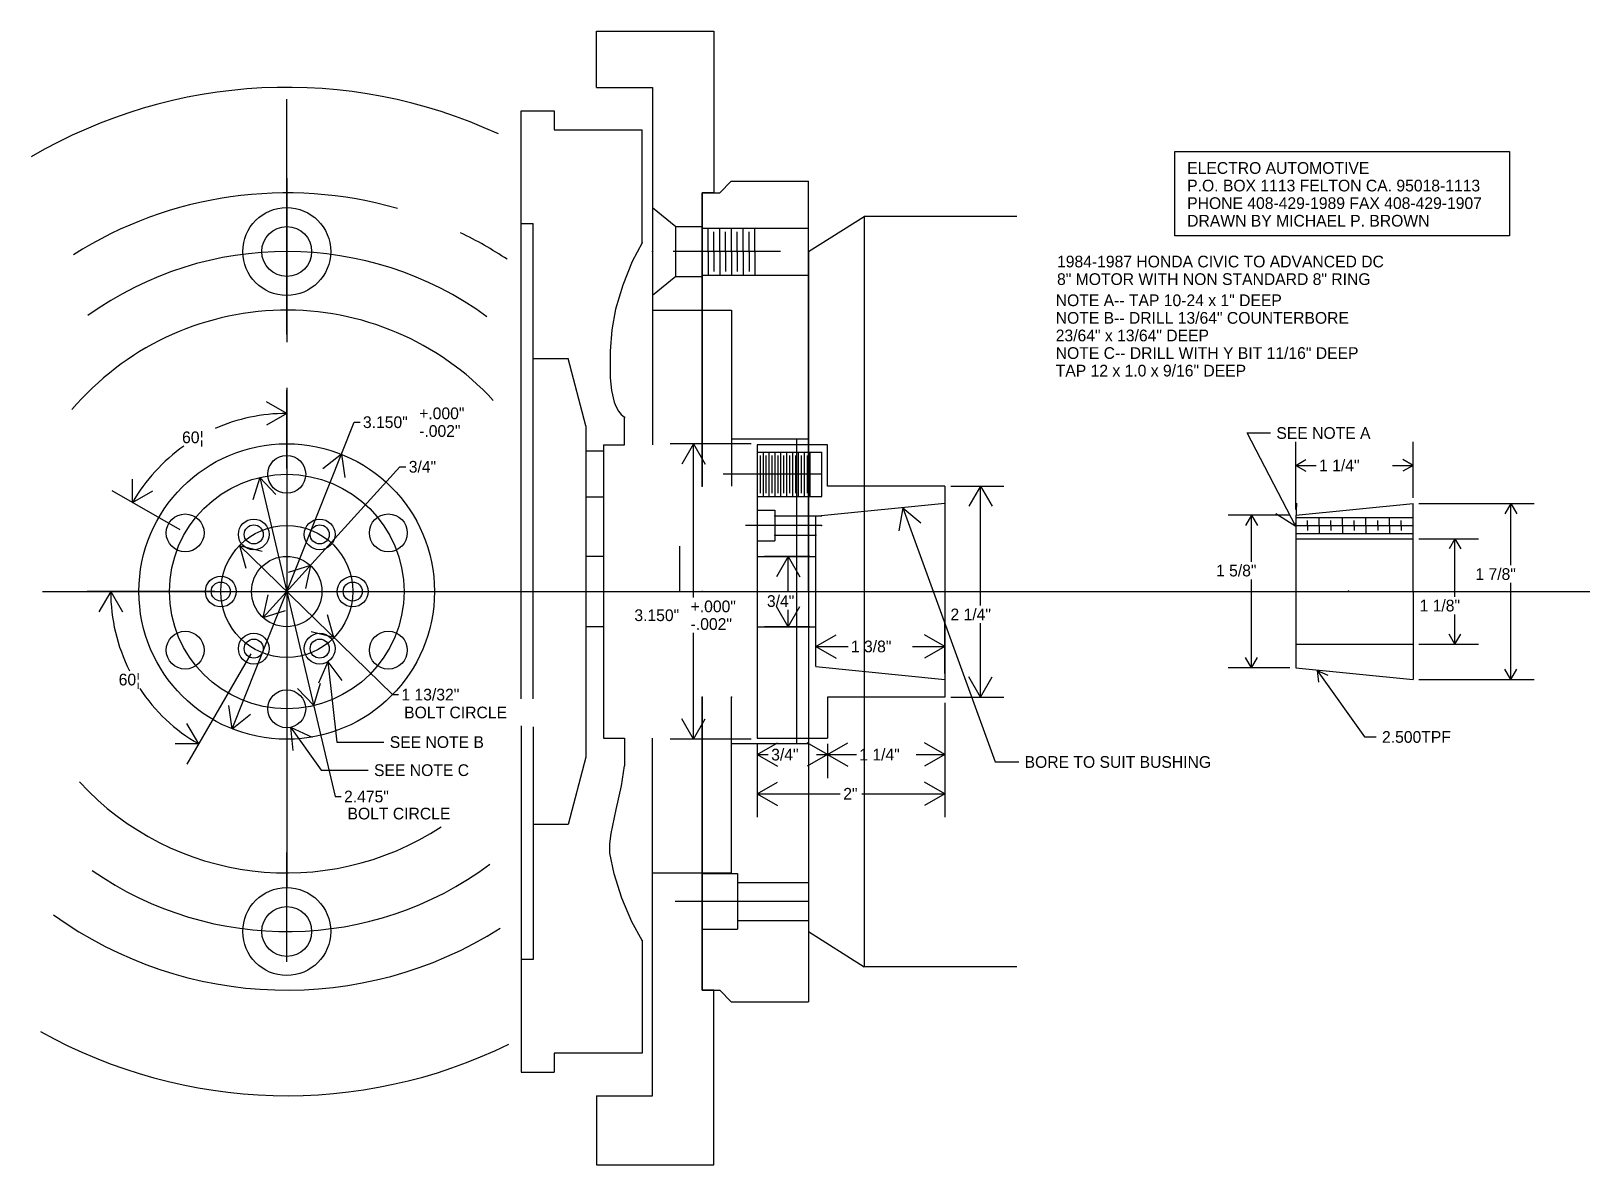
# Model space of a CAD drawing. Extents: x 0.1 to 16.7, y 0.9 to 13.
import ezdxf

# ---------------------------------------------------------------- set-up
doc = ezdxf.new("R2010")
doc.units = 0

msp = doc.modelspace()

# ---------------------------------------------------------------- linework, layer by layer
at = {"layer": 'ADC8', "color": 7, "linetype": 'CONTINUOUS'}
for p, q in [((8.420925, 10.674503), (9.014626, 11.049503)), ((10.639626, 11.049503), (9.014626, 11.049503)), ((9.014626, 11.049503), (9.014626, 3.049504)), ((8.420925, 7.049504), (8.420925, 10.674503)), ((8.420925, 10.674503), (8.420925, 3.424504)), ((8.420691, 8.674604), (8.295691, 8.674604)), ((8.295792, 5.425244), (8.295792, 8.674604)), ((7.050978, 7.049517), (7.050978, 7.533867)), ((8.420792, 5.425244), (8.295792, 5.425244)), ((8.420925, 3.424504), (9.014626, 3.049504)), ((10.639626, 3.049504), (9.014626, 3.049504))]:
    msp.add_line(p, q, dxfattribs=at)
at = {"layer": 'ADC8', "color": 7}
for p in [(8.420691, 8.674604), (7.050978, 7.049517), (7.050978, 7.049517), (7.050978, 7.049517), (8.420925, 7.049504), (8.420925, 7.049504), (8.420925, 7.049504), (8.420925, 7.049504), (8.420925, 7.049504), (9.014626, 7.049504), (8.420792, 5.425244)]:
    msp.add_point(p, dxfattribs=at)
at = {"layer": 'BUSHING', "color": 7, "linetype": 'CONTINUOUS'}
for p, q in [((13.612978, 7.924517), (13.612978, 8.644291)), ((14.862978, 8.049517), (14.862978, 8.644291)), ((13.612978, 8.394291), (13.721231, 8.456791)), ((13.612978, 8.394291), (13.721231, 8.331791)), ((13.612978, 8.394291), (13.831292, 8.394291)), ((14.644664, 8.394291), (14.862978, 8.394291)), ((14.862978, 8.394291), (14.754725, 8.456791)), ((14.862978, 8.394291), (14.754725, 8.331791)), ((13.612978, 7.862017), (14.862978, 7.987017)), ((14.862978, 7.049517), (14.862978, 7.987017)), ((14.925478, 7.987017), (16.155592, 7.987017)), ((15.905592, 7.987017), (15.843092, 7.878764)), ((15.905592, 7.987017), (15.968092, 7.878764)), ((15.905592, 7.330448), (15.905592, 7.987017)), ((13.550478, 7.862017), (12.89188, 7.862017)), ((13.14188, 7.862017), (13.07938, 7.753764)), ((13.14188, 7.862017), (13.20438, 7.753764)), ((13.14188, 7.367919), (13.14188, 7.862017)), ((13.612978, 7.862017), (13.612978, 7.049517)), ((13.612978, 7.838575), (14.862978, 7.838575)), ((13.736837, 7.753544), (13.736837, 7.808244)), ((13.861837, 7.753544), (13.861837, 7.839931)), ((13.986837, 7.753544), (13.986837, 7.808244)), ((14.111837, 7.753544), (14.111837, 7.839931)), ((14.236837, 7.753544), (14.236837, 7.808244)), ((14.361837, 7.753544), (14.361837, 7.839931)), ((14.486837, 7.753544), (14.486837, 7.808244)), ((14.611837, 7.753544), (14.611837, 7.839931)), ((14.736837, 7.753544), (14.736837, 7.808244)), ((13.611837, 7.753544), (14.862978, 7.753544)), ((13.612978, 7.666675), (14.862978, 7.666675)), ((13.736837, 7.753544), (13.736837, 7.698844)), ((13.861837, 7.753544), (13.861837, 7.667158)), ((13.986837, 7.753544), (13.986837, 7.698844)), ((14.111837, 7.753544), (14.111837, 7.667158)), ((14.236837, 7.753544), (14.236837, 7.698844)), ((14.361837, 7.753544), (14.361837, 7.667158)), ((14.486837, 7.753544), (14.486837, 7.698844)), ((14.611837, 7.753544), (14.611837, 7.667158)), ((14.736837, 7.753544), (14.736837, 7.698844)), ((13.612978, 7.612008), (14.862978, 7.612008)), ((14.925478, 7.612008), (15.560534, 7.612008)), ((15.310534, 7.612008), (15.248034, 7.503755)), ((15.310534, 7.612008), (15.373034, 7.503755)), ((15.310534, 6.994254), (15.310534, 7.612008)), ((13.14188, 6.237017), (13.14188, 7.17937)), ((13.612978, 7.049517), (13.612978, 6.237017)), ((13.612978, 7.049517), (14.862978, 7.049517)), ((14.862978, 7.049517), (14.862978, 6.112017)), ((15.905592, 6.112017), (15.905592, 7.142131)), ((15.310534, 6.487025), (15.310534, 6.805937)), ((13.615484, 6.487025), (14.862978, 6.487025)), ((14.925478, 6.487025), (15.560534, 6.487025)), ((15.310534, 6.487025), (15.248034, 6.595278)), ((15.310534, 6.487025), (15.373034, 6.595278)), ((13.14188, 6.237017), (13.07938, 6.34527)), ((13.14188, 6.237017), (13.20438, 6.34527)), ((13.550478, 6.237017), (12.89188, 6.237017)), ((13.612978, 6.237017), (14.862978, 6.112017)), ((13.842726, 6.20903), (13.956288, 6.156793)), ((13.842726, 6.20903), (13.854268, 6.084564)), ((13.842726, 6.20903), (14.345219, 5.499287)), ((15.905592, 6.112017), (15.843092, 6.22027)), ((15.905592, 6.112017), (15.968092, 6.22027)), ((14.925478, 6.112017), (16.155592, 6.112017)), ((14.345219, 5.499287), (14.470219, 5.499287))]:
    msp.add_line(p, q, dxfattribs=at)
at = {"layer": 'BUSHING', "color": 7}
for p in [(13.611837, 7.753544), (13.736837, 7.753544), (13.861837, 7.753544), (13.861837, 7.753544), (13.986837, 7.753544), (13.986837, 7.753544), (14.111837, 7.753544), (14.111837, 7.753544), (14.111837, 7.753544), (14.236837, 7.753544), (14.361837, 7.753544), (14.361837, 7.753544), (14.486837, 7.753544), (14.611837, 7.753544), (14.611837, 7.753544), (14.736837, 7.753544), (14.738298, 7.752625), (14.738298, 7.752625), (14.738306, 7.752625), (14.738306, 7.752625), (13.612978, 7.049517), (13.612978, 7.049517), (13.612978, 7.049517), (14.175468, 7.05297)]:
    msp.add_point(p, dxfattribs=at)
at = {"layer": 'CNTRLINE', "color": 7, "linetype": 'CONTINUOUS'}
for p, q in [((2.859978, 9.790325), (2.859978, 12.298256)), ((2.859978, 9.221182), (2.859978, 3.892173)), ((0.25587, 7.049517), (16.747459, 7.049517))]:
    msp.add_line(p, q, dxfattribs=at)
at = {"layer": 'DIEM', "color": 7, "linetype": 'CONTINUOUS'}
for p, q in [((2.859978, 8.362017), (2.859978, 9.198132)), ((2.859978, 8.948132), (2.643471, 9.073132)), ((2.277837, 5.586049), (3.578316, 8.855377)), ((2.859978, 8.948132), (2.643471, 8.823132)), ((3.578316, 8.855377), (3.640816, 8.855377)), ((13.612978, 7.741679), (13.094466, 8.739721)), ((13.094466, 8.739721), (13.344466, 8.739721)), ((3.442118, 8.512984), (3.245947, 8.358011)), ((3.442118, 8.512984), (3.478243, 8.265608)), ((7.811017, 8.624516), (6.945663, 8.624516)), ((7.195663, 8.624516), (7.070663, 8.40801)), ((7.195663, 8.624516), (7.320663, 8.40801)), ((7.195663, 6.985523), (7.195663, 8.624516)), ((2.608011, 6.77178), (4.066765, 8.379732)), ((4.066765, 8.379732), (4.129265, 8.379732)), ((1.215729, 7.998824), (1.215729, 8.248824)), ((2.572109, 8.265918), (2.500329, 8.026444)), ((2.572109, 8.265918), (2.743609, 8.084018)), ((2.572109, 8.265918), (3.37704, 4.864651)), ((9.936017, 8.174517), (10.502816, 8.174517)), ((10.252816, 8.174517), (10.127816, 7.95801)), ((10.252816, 8.174517), (10.377816, 7.95801)), ((10.252816, 6.899033), (10.252816, 8.174517)), ((1.723319, 7.705767), (0.999223, 8.123824)), ((1.215729, 7.998824), (1.432235, 8.123824)), ((13.612978, 7.741679), (13.624087, 7.991432)), ((9.425853, 7.94225), (9.382349, 7.696065)), ((9.425853, 7.94225), (9.617304, 7.781482)), ((9.425853, 7.94225), (10.411042, 5.232314)), ((13.612978, 7.741679), (13.40224, 7.876176)), ((2.356271, 7.539913), (2.598597, 7.478447)), ((2.356271, 7.539913), (2.424203, 7.29932)), ((2.356271, 7.539913), (3.988465, 5.95085)), ((3.111944, 7.327254), (2.873892, 7.250891)), ((3.111944, 7.327254), (3.05905, 7.082913)), ((8.436017, 7.424517), (7.953005, 7.424517)), ((8.203005, 7.424517), (8.078005, 7.20801)), ((8.203005, 7.424517), (8.328005, 7.20801)), ((8.203005, 7.041848), (8.203005, 7.424517)), ((2.094478, 7.049518), (0.733628, 7.049519)), ((0.983628, 7.049518), (0.858628, 6.833012)), ((0.983628, 7.049518), (1.108628, 6.833012)), ((2.608011, 6.77178), (2.660905, 7.01612)), ((2.608011, 6.77178), (2.846063, 6.848142)), ((8.203005, 6.674517), (8.078005, 6.891023)), ((8.203005, 6.674517), (8.328005, 6.891023)), ((8.203005, 6.674517), (8.203005, 6.854203)), ((3.363684, 6.55912), (3.295753, 6.799714)), ((8.436017, 6.674517), (7.953005, 6.674517)), ((8.498517, 6.312016), (8.498517, 6.714603)), ((9.873517, 6.174517), (9.873517, 6.714603)), ((10.252816, 5.924517), (10.252816, 6.711359)), ((3.363684, 6.55912), (3.121358, 6.620586)), ((7.195663, 5.474517), (7.195663, 6.609268)), ((8.498517, 6.464603), (8.715024, 6.589603)), ((9.873517, 6.464603), (9.657011, 6.589603)), ((2.477227, 6.386575), (1.796801, 5.208046)), ((8.498517, 6.464603), (8.715024, 6.339603)), ((8.498517, 6.464603), (8.841561, 6.464603)), ((9.530473, 6.464603), (9.873517, 6.464603)), ((9.873517, 6.464603), (9.657011, 6.339603)), ((3.298658, 6.301793), (3.198779, 6.072612)), ((3.298658, 6.301793), (3.447195, 6.100704)), ((3.298658, 6.301793), (3.395623, 5.444353)), ((3.147847, 5.833116), (2.976346, 6.015016)), ((3.147847, 5.833116), (3.219626, 6.072589)), ((10.252816, 5.924517), (10.127816, 6.141023)), ((10.252816, 5.924517), (10.377816, 6.141023)), ((2.277837, 5.586049), (2.241712, 5.833426)), ((3.988465, 5.95085), (4.050965, 5.95085)), ((9.873517, 5.862017), (9.873517, 5.060983)), ((9.873517, 5.862017), (9.873517, 4.643483)), ((9.936017, 5.924517), (10.502816, 5.924517)), ((2.277837, 5.586049), (2.474009, 5.741022)), ((7.195663, 5.474517), (7.070663, 5.691023)), ((7.195663, 5.474517), (7.320663, 5.691023)), ((1.921801, 5.424552), (1.796801, 5.641058)), ((2.901783, 5.601891), (3.129303, 5.498283)), ((2.901783, 5.601891), (2.925817, 5.353048)), ((2.901783, 5.601891), (3.227838, 5.145059)), ((1.921801, 5.424552), (1.671801, 5.424552)), ((3.395623, 5.444353), (3.895623, 5.444353)), ((7.811017, 5.474517), (6.945663, 5.474517)), ((7.873517, 5.310983), (8.090024, 5.435983)), ((7.873517, 5.424517), (7.873517, 5.060983)), ((7.873517, 5.424517), (7.873517, 4.643483)), ((8.623517, 5.310983), (8.407011, 5.435983)), ((8.623517, 5.310983), (8.840024, 5.435983)), ((8.623517, 5.424517), (8.623517, 5.060983)), ((8.623517, 5.424517), (8.623517, 5.060983)), ((9.873517, 5.310983), (9.657011, 5.435983)), ((7.873517, 5.310983), (8.090024, 5.185983)), ((7.873517, 5.310983), (7.991789, 5.310983)), ((8.623517, 5.310983), (8.407011, 5.185983)), ((8.505246, 5.310983), (8.623517, 5.310983)), ((8.623517, 5.310983), (8.840024, 5.185983)), ((8.623517, 5.310983), (8.930639, 5.310983)), ((9.566396, 5.310983), (9.873517, 5.310983)), ((9.873517, 5.310983), (9.657011, 5.185983)), ((10.411042, 5.232314), (10.661042, 5.232314)), ((3.227838, 5.145059), (3.727838, 5.145059)), ((7.873517, 4.893483), (8.090024, 5.018483)), ((9.873517, 4.893483), (9.657011, 5.018483)), ((3.37704, 4.864651), (3.43954, 4.864651)), ((7.873517, 4.893483), (8.090024, 4.768483)), ((7.873517, 4.893483), (8.759664, 4.893483)), ((8.98737, 4.893483), (9.873517, 4.893483)), ((9.873517, 4.893483), (9.657011, 4.768483))]:
    msp.add_line(p, q, dxfattribs=at)
for radius, start, end in [(1.898615, 90, 113.720056), (1.898615, 125.261177, 150.000001), (1.87635, 179.999961, 206.738253), (1.87635, 213.3727, 239.999923)]:
    msp.add_arc((2.859978, 7.049517), radius, start, end, dxfattribs=at)
at = {"layer": 'HUB', "color": 7, "linetype": 'CONTINUOUS'}
for p, q in [((12.323823, 11.740211), (15.890275, 11.740211)), ((12.323823, 10.840227), (12.323823, 11.740211)), ((15.890275, 11.740211), (15.890275, 10.840227)), ((15.890275, 10.840227), (12.323823, 10.840227)), ((7.873517, 8.612017), (7.873517, 5.487017)), ((8.623517, 8.612017), (7.873517, 8.612017)), ((7.873517, 8.536016), (8.561017, 8.536016)), ((7.904517, 8.501516), (7.904517, 8.097517)), ((7.936017, 8.536016), (7.936017, 8.063017)), ((7.967267, 8.501516), (7.967267, 8.097517)), ((7.998517, 8.536016), (7.998517, 8.063017)), ((8.030017, 8.501516), (8.030017, 8.097517)), ((8.061017, 8.536016), (8.061017, 8.063017)), ((8.092767, 8.501516), (8.092767, 8.097517)), ((8.123517, 8.536016), (8.123517, 8.063017)), ((8.155517, 8.501516), (8.155517, 8.097517)), ((8.186017, 8.536016), (8.186017, 8.063017)), ((8.218267, 8.501516), (8.218267, 8.097517)), ((8.248517, 8.536016), (8.248517, 8.063017)), ((8.281017, 8.501516), (8.281017, 8.097517)), ((8.311017, 8.536016), (8.311017, 8.063017)), ((8.343766, 8.501516), (8.343766, 8.097517)), ((8.373517, 8.536016), (8.373517, 8.063017)), ((8.406516, 8.501516), (8.406516, 8.097517)), ((8.436017, 8.536016), (8.436017, 8.063017)), ((8.561517, 8.063017), (8.561517, 8.536016)), ((8.623517, 8.174517), (8.623517, 8.612017)), ((8.561517, 8.299517), (7.509428, 8.299517)), ((9.873517, 8.174517), (8.623517, 8.174517)), ((9.873517, 8.174517), (9.873517, 5.924517)), ((7.873517, 8.063017), (8.561517, 8.063017)), ((9.873517, 7.987017), (8.55424, 7.855089)), ((7.873517, 7.916517), (8.061017, 7.916517)), ((8.061017, 7.917539), (8.061017, 7.58954)), ((8.061017, 7.855089), (8.561013, 7.855089)), ((8.498517, 6.249516), (8.498517, 7.855089)), ((8.559873, 7.753539), (7.74887, 7.753539)), ((8.061017, 7.651989), (8.498517, 7.651989)), ((7.873517, 7.588517), (8.061017, 7.588517)), ((7.873517, 7.424517), (8.498517, 7.424517)), ((7.873517, 6.674517), (8.498517, 6.674517)), ((8.498517, 6.249516), (9.873517, 6.112017)), ((9.873517, 5.924517), (8.623517, 5.924517)), ((8.623517, 5.924517), (8.623517, 5.487017)), ((7.873517, 5.487017), (8.623517, 5.487017))]:
    msp.add_line(p, q, dxfattribs=at)
for centre, radius in [((2.859978, 7.049517), 1.575), ((2.859978, 8.299517), 0.202), ((2.859978, 7.049517), 1.25), ((1.777446, 7.674517), 0.202), ((2.508478, 7.658333), 0.163999), ((3.211478, 7.658333), 0.163999), ((3.94251, 7.674517), 0.202), ((2.859978, 7.049517), 0.703), ((2.508478, 7.658333), 0.101551), ((3.211478, 7.658333), 0.101551), ((2.859978, 7.049517), 0.375), ((2.156978, 7.049518), 0.164), ((2.156978, 7.049518), 0.101551), ((3.562978, 7.049517), 0.164), ((3.562978, 7.049517), 0.101551), ((1.777446, 6.424517), 0.202), ((2.508477, 6.440701), 0.164), ((2.508477, 6.440701), 0.101551), ((3.211477, 6.440701), 0.163999), ((3.211477, 6.440701), 0.101551), ((3.94251, 6.424517), 0.202), ((2.859978, 5.799517), 0.202)]:
    msp.add_circle(centre, radius, dxfattribs=at)
at = {"layer": 'HUB', "color": 7}
for p in [(7.873517, 8.299517), (7.873517, 8.299517), (7.873517, 8.299517), (7.904517, 8.299517), (7.936017, 8.299517), (7.967267, 8.299517), (7.998517, 8.299517), (8.061017, 7.855089), (7.873517, 7.752517), (8.061017, 7.753539), (8.061017, 7.651989), (8.498517, 7.651989), (8.559873, 7.753539), (7.873517, 7.049517)]:
    msp.add_point(p, dxfattribs=at)
at = {"layer": 'PARTS', "color": 7, "linetype": 'CONTINUOUS'}
for p, q in [((5.359978, 12.174517), (5.709978, 12.174517)), ((5.359978, 5.904804), (5.359978, 12.174517)), ((5.709978, 12.174517), (5.709978, 11.971517)), ((5.709978, 11.971517), (6.647978, 11.971517)), ((6.647978, 10.768517), (6.647978, 11.971517)), ((5.359978, 10.971517), (5.484978, 10.971517)), ((5.484978, 5.904804), (5.484978, 10.971517)), ((6.646614, 10.76674), (6.542966, 10.569359)), ((6.542966, 10.569359), (6.443606, 10.317517)), ((6.443606, 10.317517), (6.364989, 10.058449)), ((6.364989, 10.058449), (6.323571, 9.839391)), ((6.323571, 9.839391), (6.306864, 9.611444)), ((5.484978, 9.534017), (5.859978, 9.534017)), ((6.047978, 8.815017), (5.859978, 9.534017)), ((6.306864, 9.611444), (6.307073, 9.329555)), ((6.307073, 9.329555), (6.321547, 9.192216)), ((6.321547, 9.192216), (6.349882, 9.069991)), ((6.349882, 9.069991), (6.370251, 9.017526)), ((6.370251, 9.017526), (6.395289, 8.972414)), ((6.395289, 8.972414), (6.409684, 8.952987)), ((6.047978, 8.815017), (6.047978, 5.284017)), ((6.409684, 8.952987), (6.425398, 8.935847)), ((6.425398, 8.935847), (6.442479, 8.92114)), ((6.442479, 8.92114), (6.460978, 8.909017)), ((6.460978, 8.613517), (6.460978, 8.909017)), ((6.460978, 8.909017), (6.461141, 8.908941)), ((6.461141, 8.908941), (6.461315, 8.908891)), ((6.461315, 8.908891), (6.461498, 8.908865)), ((6.461498, 8.908865), (6.461689, 8.908861)), ((6.461689, 8.908861), (6.461889, 8.908879)), ((6.461889, 8.908879), (6.462312, 8.908971)), ((6.462312, 8.908971), (6.462759, 8.909131)), ((6.462759, 8.909131), (6.46371, 8.909604)), ((6.46371, 8.909604), (6.465693, 8.910846)), ((6.465693, 8.910846), (6.466983, 8.911616)), ((6.466983, 8.911616), (6.467566, 8.911886)), ((6.467566, 8.911886), (6.467836, 8.91198)), ((6.467836, 8.91198), (6.46809, 8.912041)), ((6.235978, 8.544517), (6.047978, 8.544517)), ((6.235978, 8.613517), (6.235978, 5.485517)), ((6.235978, 8.613517), (6.460978, 8.613517)), ((6.235978, 8.054517), (6.047978, 8.054517)), ((6.235978, 7.424517), (6.047978, 7.424517)), ((6.235978, 6.674517), (6.047978, 6.674517)), ((5.359978, 5.617022), (5.359978, 1.924517)), ((5.484978, 5.605511), (5.484978, 3.127517)), ((6.235978, 5.485517), (6.460978, 5.485517)), ((6.460978, 5.485517), (6.460978, 5.190016)), ((6.047978, 5.284017), (5.859978, 4.565017)), ((6.429062, 4.978406), (6.460978, 5.190016)), ((6.370589, 4.724844), (6.429062, 4.978406)), ((6.318185, 4.471431), (6.370589, 4.724844)), ((5.859978, 4.565017), (5.484978, 4.565017)), ((6.304455, 4.357937), (6.318185, 4.471431)), ((6.304478, 4.260267), (6.304455, 4.357937)), ((6.347834, 4.039389), (6.304478, 4.260267)), ((6.431356, 3.778814), (6.347834, 4.039389)), ((6.537313, 3.526527), (6.431356, 3.778814)), ((6.647978, 3.330517), (6.537313, 3.526527)), ((6.647978, 3.330517), (6.647978, 2.127517)), ((5.484978, 3.127517), (5.359978, 3.127517)), ((6.647978, 2.127517), (5.709978, 2.127517)), ((5.709978, 2.127517), (5.709978, 1.924517)), ((5.359978, 1.924517), (5.709978, 1.924517))]:
    msp.add_line(p, q, dxfattribs=at)
at = {"layer": 'PARTS', "color": 7}
for p in [(6.647978, 10.768517), (5.359978, 7.049517), (6.647978, 3.330517)]:
    msp.add_point(p, dxfattribs=at)
at = {"layer": 'PLATE', "color": 7, "linetype": 'CONTINUOUS'}
for p, q in [((6.162978, 12.424517), (6.162978, 13.023841)), ((6.162978, 13.023841), (7.412978, 13.023841)), ((7.412978, 13.023841), (7.412978, 11.299517)), ((6.162978, 12.424517), (6.756978, 12.424517)), ((6.756978, 12.424517), (6.756978, 10.049517)), ((2.859978, 11.458184), (2.859978, 9.709386)), ((7.412978, 11.299517), (7.287978, 11.299517)), ((7.287978, 11.299517), (7.287978, 10.049517)), ((6.756978, 11.143017), (6.756978, 10.206017)), ((6.756978, 11.143017), (7.007978, 10.940117)), ((7.007978, 10.408916), (7.007978, 10.940117)), ((7.007978, 10.940117), (7.287978, 10.940117)), ((7.007978, 10.408916), (6.756978, 10.206017)), ((7.007978, 10.408916), (7.287978, 10.408916)), ((6.756978, 10.049517), (7.287978, 10.049517)), ((6.756978, 10.049517), (6.756978, 8.612017)), ((7.287978, 10.049517), (7.287978, 8.174517)), ((7.287978, 4.049517), (7.287978, 5.924517)), ((6.756978, 4.049517), (6.756978, 5.487017)), ((2.859978, 3.102814), (2.859978, 4.26868)), ((6.756978, 1.674517), (6.756978, 4.049517)), ((6.756978, 4.049517), (7.287978, 4.049517)), ((7.287978, 2.799517), (7.287978, 4.049517)), ((7.412978, 2.799517), (7.287978, 2.799517)), ((7.412978, 0.93735), (7.412978, 2.799517)), ((6.162978, 1.674517), (6.756978, 1.674517)), ((6.162978, 1.674517), (6.162978, 0.93735)), ((6.162978, 0.93735), (7.412978, 0.93735))]:
    msp.add_line(p, q, dxfattribs=at)
for centre, radius in [((2.859977, 10.674517), 0.4685), ((2.859977, 10.674517), 0.2656), ((2.859978, 3.424516), 0.468501), ((2.859978, 3.424516), 0.265601)]:
    msp.add_circle(centre, radius, dxfattribs=at)
for centre, radius, start, end in [((2.859978, 7.049519), 5.374998, 65.178948, 120.44555), ((2.859978, 7.049514), 4.250002, 73.864035, 122.324689), ((2.859986, 7.049526), 4.249988, 56.44534, 64.153769), ((2.859978, 7.049514), 3.625003, 53.93266, 125.758316), ((2.859977, 7.049516), 3.000001, 42.791782, 139.730185), ((2.859978, 7.049517), 3.000001, 222.592534, 303.298201), ((2.859977, 7.049516), 3.624999, 235.094509, 306.691897), ((2.859978, 7.049517), 4.25, 234.208583, 302.358131), ((2.859978, 7.049517), 5.374999, 240.782939, 296.123836)]:
    msp.add_arc(centre, radius, start, end, dxfattribs=at)
at = {"layer": 'PLATE', "color": 7}
for p in [(2.859977, 10.674517), (2.859977, 10.674517), (6.756978, 10.674517), (2.859978, 7.049517), (2.859978, 7.049517), (2.859978, 7.049517), (7.287978, 7.049517), (2.859978, 3.424516), (2.859978, 3.424516)]:
    msp.add_point(p, dxfattribs=at)
at = {"layer": 'RING', "color": 7, "linetype": 'CONTINUOUS'}
for p, q in [((7.287978, 11.299517), (7.475478, 11.299517)), ((7.287978, 8.174517), (7.287978, 11.299517)), ((7.595377, 11.424517), (7.475478, 11.299517)), ((7.595377, 11.424517), (8.420925, 11.424517)), ((8.420925, 10.674503), (8.420925, 11.424517)), ((7.286743, 10.922466), (8.420925, 10.922466)), ((7.349657, 10.671824), (7.349657, 10.922401)), ((7.412148, 10.671824), (7.412148, 10.882825)), ((7.474639, 10.671824), (7.474639, 10.922401)), ((7.537131, 10.671824), (7.537131, 10.882825)), ((7.599622, 10.671824), (7.599622, 10.922401)), ((7.662114, 10.671824), (7.662114, 10.882825)), ((7.724605, 10.671824), (7.724605, 10.922401)), ((7.787097, 10.671824), (7.787097, 10.882825)), ((7.849588, 10.671824), (7.849588, 10.922401)), ((8.121687, 10.674267), (6.977319, 10.674267)), ((7.349657, 10.671824), (7.349657, 10.429959)), ((7.412148, 10.670765), (7.412148, 10.459764)), ((7.474639, 10.671824), (7.474639, 10.429959)), ((7.537131, 10.670765), (7.537131, 10.459764)), ((7.599622, 10.671824), (7.599622, 10.429959)), ((7.662114, 10.670765), (7.662114, 10.459764)), ((7.724605, 10.671824), (7.724605, 10.429959)), ((7.787097, 10.670765), (7.787097, 10.459764)), ((7.849588, 10.671824), (7.849588, 10.429959)), ((7.286631, 10.422467), (8.420925, 10.422467)), ((7.287822, 10.050066), (7.600322, 10.050066)), ((7.600322, 10.050066), (7.600322, 8.174517)), ((8.295691, 8.674604), (7.600322, 8.674604)), ((7.287978, 5.924517), (7.287978, 2.799517)), ((7.60048, 4.04943), (7.60048, 5.924517)), ((8.295792, 5.425244), (7.60048, 5.425244)), ((7.287978, 4.043728), (7.662978, 4.043728)), ((7.28798, 4.04943), (7.60048, 4.04943)), ((7.662978, 4.043728), (7.662978, 3.449957)), ((7.662978, 3.948059), (8.420925, 3.948059)), ((6.998167, 3.746849), (8.420925, 3.746849)), ((7.662978, 3.54191), (8.420925, 3.54191)), ((7.287978, 3.449957), (7.662978, 3.449957)), ((8.420925, 3.424504), (8.420925, 2.674517)), ((7.287978, 2.799517), (7.475478, 2.799517)), ((7.595377, 2.674517), (7.475478, 2.799517)), ((7.595377, 2.674517), (8.420925, 2.674517))]:
    msp.add_line(p, q, dxfattribs=at)
at = {"layer": 'RING', "color": 7}
for p in [(7.286743, 10.922466), (7.287159, 10.672466), (7.287159, 10.672466), (7.287159, 10.672466), (7.349657, 10.671824), (7.349657, 10.671824), (7.412148, 10.671824), (7.412148, 10.670765), (7.474639, 10.671824), (7.474639, 10.671824), (7.474639, 10.671824), (7.537131, 10.671824), (7.537131, 10.671824), (7.537131, 10.670765), (7.599622, 10.671824), (7.599622, 10.671824), (7.599622, 10.671824), (7.662114, 10.671824), (7.662114, 10.671824), (7.662114, 10.670765), (7.724605, 10.671824), (7.724605, 10.671824), (7.724605, 10.671824), (7.787097, 10.671824), (7.787097, 10.671824), (7.787097, 10.670765), (7.849588, 10.671824), (7.849588, 10.671824), (7.849588, 10.671824), (7.286631, 10.422467), (7.287822, 10.050066), (7.287978, 8.174517), (13.612978, 7.049517), (7.287978, 5.924517), (7.60048, 5.924517), (7.287978, 4.043728), (7.28798, 4.04943), (7.287978, 3.746849), (7.287978, 3.746849), (7.287978, 3.746849), (7.287978, 3.449957)]:
    msp.add_point(p, dxfattribs=at)

# ---------------------------------------------------------------- texts
at = {"layer": 'BUSHING', "color": 7}
for s, p in [('1 1/4"', (13.862543, 8.331719)), ('1 5/8"', (12.763732, 7.210619)), ('1 7/8"', (15.528144, 7.173381)), ('1 1/8"', (14.933085, 6.837188)), ('2.500TPF', (14.532718, 5.436787))]:
    msp.add_text(s, height=0.125, dxfattribs=at).set_placement(p)
at = {"layer": 'DIEM', "color": 7}
for s, p in [('1984-1987 HONDA CIVIC TO ADVANCED DC ', (11.069338, 10.505237)), ('8" MOTOR WITH NON STANDARD 8" RING', (11.069338, 10.317736)), ('NOTE A-- TAP 10-24 x 1" DEEP', (11.055495, 10.092057)), ('NOTE B-- DRILL 13/64" COUNTERBORE ', (11.055495, 9.904557)), ('23/64" x 13/64" DEEP', (11.055495, 9.717057)), ('NOTE C-- DRILL WITH Y BIT 11/16" DEEP', (11.055495, 9.529557)), ('TAP 12 x 1.0 x 9/16" DEEP', (11.055495, 9.342057)), ('+.000"', (4.27167, 8.886627)), ('3.150"', (3.672066, 8.792547)), ('-.002"', (4.27167, 8.698467)), ('SEE NOTE A', (13.406967, 8.677222)), ('60¦', (1.74461, 8.631041)), ('3/4"', (4.160515, 8.317159)), ('3/4"', (7.977526, 6.885453)), ('3.150"', (6.564785, 6.734566)), ('+.000"', (7.164389, 6.828646)), ('2 1/4"', (9.933877, 6.742609)), ('-.002"', (7.164389, 6.640485)), ('1 3/8"', (8.872812, 6.401695)), ('60¦', (1.06895, 6.048619)), ('1 13/32"', (4.082215, 5.888263)), ('BOLT CIRCLE', (4.111507, 5.697601)), ('SEE NOTE B', (3.958123, 5.381852)), ('3/4"', (8.023038, 5.248411)), ('1 1/4"', (8.961889, 5.248411)), ('SEE NOTE C', (3.790338, 5.082559)), ('BORE TO SUIT BUSHING', (10.723543, 5.169814)), ('2.475"', (3.47079, 4.801844)), ('2"', (8.790914, 4.830896)), ('BOLT CIRCLE', (3.507873, 4.619847))]:
    msp.add_text(s, height=0.125, dxfattribs=at).set_placement(p)
at = {"layer": 'HUB', "color": 7}
for s, p in [('ELECTRO AUTOMOTIVE', (12.45657, 11.502716)), ('P.O. BOX 1113 FELTON CA. 95018-1113', (12.45657, 11.315216)), ('PHONE 408-429-1989 FAX 408-429-1907', (12.45657, 11.127716)), ('DRAWN BY MICHAEL P. BROWN', (12.45657, 10.940217))]:
    msp.add_text(s, height=0.125, dxfattribs=at).set_placement(p)

doc.saveas('drawing.dxf')
